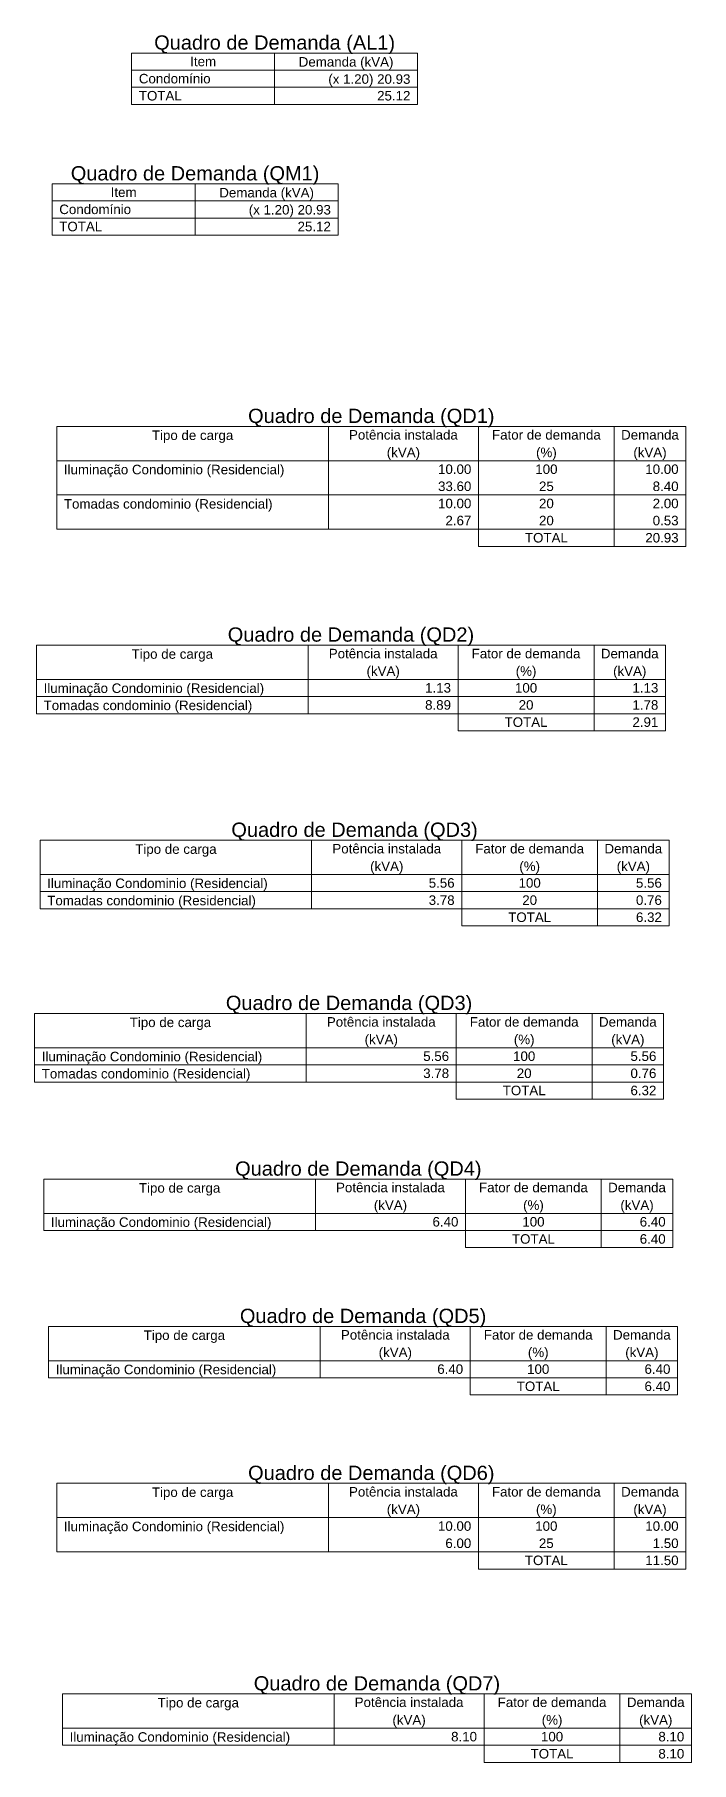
# Model space of a CAD drawing. Header units: millimetres. Extents: x -395 to 1008, y 9 to 692.
# Drawn here: x 86.88 to 94.18, y 66.55 to 85.76 of the extents above; entities that cross this region are included whole.
import ezdxf

# ---------------------------------------------------------------- set-up
doc = ezdxf.new("R2010")
doc.units = ezdxf.units.MM
doc.header["$LTSCALE"] = 0.1
doc.header["$MEASUREMENT"] = 0
doc.layers.add('.40 Interno parede', color=27, linetype='Continuous', lineweight=5)
doc.layers.add('Verde', color=7, linetype='Continuous', true_color=0x136734)
doc.styles.add('Arial', font='arial.ttf')

msp = doc.modelspace()

# ---------------------------------------------------------------- linework, layer by layer
at = {"layer": 'Verde', "color": 106, "lineweight": 9}
for p, q in [((87.955, 85.554), (91.132, 85.554)), ((87.955, 85.364), (87.955, 85.554)), ((89.544, 85.364), (89.544, 85.554)), ((91.132, 85.364), (91.132, 85.554)), ((87.955, 85.364), (91.132, 85.364)), ((87.955, 85.173), (87.955, 85.364)), ((89.544, 85.173), (89.544, 85.364)), ((91.132, 85.173), (91.132, 85.364)), ((87.955, 85.173), (91.132, 85.173)), ((87.955, 84.983), (87.955, 85.173)), ((89.544, 84.983), (89.544, 85.173)), ((91.132, 84.983), (91.132, 85.173)), ((87.955, 84.983), (91.132, 84.983)), ((87.072, 84.101), (90.249, 84.101)), ((87.072, 83.91), (87.072, 84.101)), ((88.66, 83.91), (88.66, 84.101)), ((90.249, 83.91), (90.249, 84.101)), ((87.072, 83.91), (90.249, 83.91)), ((87.072, 83.719), (87.072, 83.91)), ((88.66, 83.719), (88.66, 83.91)), ((90.249, 83.719), (90.249, 83.91)), ((87.072, 83.719), (90.249, 83.719)), ((87.072, 83.529), (87.072, 83.719)), ((88.66, 83.529), (88.66, 83.719)), ((90.249, 83.529), (90.249, 83.719)), ((87.072, 83.529), (90.249, 83.529)), ((87.123, 81.403), (94.112, 81.403)), ((87.123, 81.403), (87.123, 80.259)), ((90.141, 81.403), (90.141, 80.259)), ((91.809, 81.403), (91.809, 80.259)), ((93.318, 81.403), (93.318, 80.259)), ((94.112, 81.403), (94.112, 80.259)), ((87.123, 81.022), (94.112, 81.022)), ((87.123, 80.641), (94.112, 80.641)), ((87.123, 80.259), (94.112, 80.259)), ((91.809, 80.069), (91.809, 80.259)), ((93.318, 80.069), (93.318, 80.259)), ((94.112, 80.069), (94.112, 80.259)), ((91.809, 80.069), (94.112, 80.069)), ((86.897, 78.972), (93.887, 78.972)), ((86.897, 78.972), (86.897, 78.209)), ((89.916, 78.972), (89.916, 78.209)), ((91.584, 78.972), (91.584, 78.209)), ((93.093, 78.972), (93.093, 78.209)), ((93.887, 78.972), (93.887, 78.209)), ((86.897, 78.591), (93.887, 78.591)), ((86.897, 78.4), (93.887, 78.4)), ((86.897, 78.209), (93.887, 78.209)), ((91.584, 78.019), (91.584, 78.209)), ((93.093, 78.019), (93.093, 78.209)), ((93.887, 78.019), (93.887, 78.209)), ((91.584, 78.019), (93.887, 78.019)), ((86.937, 76.802), (93.927, 76.802)), ((86.937, 76.802), (86.937, 76.04)), ((89.955, 76.802), (89.955, 76.04)), ((91.623, 76.802), (91.623, 76.04)), ((93.132, 76.802), (93.132, 76.04)), ((93.927, 76.802), (93.927, 76.04)), ((86.937, 76.421), (93.927, 76.421)), ((86.937, 76.231), (93.927, 76.231)), ((86.937, 76.04), (93.927, 76.04)), ((91.623, 75.849), (91.623, 76.04)), ((93.132, 75.849), (93.132, 76.04)), ((93.927, 75.849), (93.927, 76.04)), ((91.623, 75.849), (93.927, 75.849)), ((86.876, 74.877), (93.866, 74.877)), ((86.876, 74.877), (86.876, 74.114)), ((89.894, 74.877), (89.894, 74.114)), ((91.562, 74.877), (91.562, 74.114)), ((93.071, 74.877), (93.071, 74.114)), ((93.866, 74.877), (93.866, 74.114)), ((86.876, 74.496), (93.866, 74.496)), ((86.876, 74.305), (93.866, 74.305)), ((86.876, 74.114), (93.866, 74.114)), ((91.562, 73.924), (91.562, 74.114)), ((93.071, 73.924), (93.071, 74.114)), ((93.866, 73.924), (93.866, 74.114)), ((91.562, 73.924), (93.866, 73.924)), ((86.979, 73.035), (93.968, 73.035)), ((86.979, 73.035), (86.979, 72.463)), ((89.997, 73.035), (89.997, 72.463)), ((91.665, 73.035), (91.665, 72.463)), ((93.174, 73.035), (93.174, 72.463)), ((93.968, 73.035), (93.968, 72.463)), ((86.979, 72.654), (93.968, 72.654)), ((86.979, 72.463), (93.968, 72.463)), ((91.665, 72.273), (91.665, 72.463)), ((93.174, 72.273), (93.174, 72.463)), ((93.968, 72.273), (93.968, 72.463)), ((91.665, 72.273), (93.968, 72.273)), ((87.032, 71.398), (94.022, 71.398)), ((87.032, 71.398), (87.032, 70.826)), ((90.05, 71.398), (90.05, 70.826)), ((91.718, 71.398), (91.718, 70.826)), ((93.227, 71.398), (93.227, 70.826)), ((94.022, 71.398), (94.022, 70.826)), ((87.032, 71.016), (94.022, 71.016)), ((87.032, 70.826), (94.022, 70.826)), ((91.718, 70.635), (91.718, 70.826)), ((93.227, 70.635), (93.227, 70.826)), ((94.022, 70.635), (94.022, 70.826)), ((91.718, 70.635), (94.022, 70.635)), ((87.123, 69.653), (94.112, 69.653)), ((87.123, 69.653), (87.123, 68.89)), ((90.141, 69.653), (90.141, 68.89)), ((91.809, 69.653), (91.809, 68.89)), ((93.318, 69.653), (93.318, 68.89)), ((94.112, 69.653), (94.112, 68.89)), ((87.123, 69.271), (94.112, 69.271)), ((87.123, 68.89), (94.112, 68.89)), ((91.809, 68.7), (91.809, 68.89)), ((93.318, 68.7), (93.318, 68.89)), ((94.112, 68.7), (94.112, 68.89)), ((91.809, 68.7), (94.112, 68.7)), ((87.186, 67.312), (94.176, 67.312)), ((87.186, 67.312), (87.186, 66.74)), ((90.204, 67.312), (90.204, 66.74)), ((91.872, 67.312), (91.872, 66.74)), ((93.381, 67.312), (93.381, 66.74)), ((94.176, 67.312), (94.176, 66.74)), ((87.186, 66.931), (94.176, 66.931)), ((87.186, 66.74), (94.176, 66.74)), ((91.872, 66.55), (91.872, 66.74)), ((93.381, 66.55), (93.381, 66.74)), ((94.176, 66.55), (94.176, 66.74)), ((91.872, 66.55), (94.176, 66.55))]:
    msp.add_line(p, q, dxfattribs=at)

# ---------------------------------------------------------------- texts
at = {"layer": '.40 Interno parede', "color": 27, "line_spacing_factor": 0.9, "style": 'Arial'}
for s, insert, char_height, width, attachment_point in [('Quadro de Demanda (AL1)', (89.544, 85.544), 0.15885, 5.3075, 8), ('Item', (88.75, 85.406), 0.1059, 0.564, 8), ('Demanda (kVA)', (90.338, 85.371), 0.1059, 2.06299, 8), ('Condomínio', (88.035, 85.215), 0.1059, 1.56371, 7), ('(x 1.20) 20.93', (91.053, 85.18), 0.1059, 1.78942, 9), ('TOTAL', (88.035, 85.025), 0.1059, 0.93457, 7), ('25.12', (91.053, 85.025), 0.1059, 0.72571, 9), ('Quadro de Demanda (QM1)', (88.66, 84.09), 0.15885, 5.47809, 8), ('Item', (87.866, 83.952), 0.1059, 0.564, 8), ('Demanda (kVA)', (89.455, 83.917), 0.1059, 2.06299, 8), ('Condomínio', (87.151, 83.762), 0.1059, 1.56371, 7), ('(x 1.20) 20.93', (90.169, 83.727), 0.1059, 1.78942, 9), ('TOTAL', (87.151, 83.571), 0.1059, 0.93457, 7), ('25.12', (90.169, 83.571), 0.1059, 0.72571, 9), ('Quadro de Demanda (QD1)', (90.618, 81.393), 0.15885, 5.42932, 8), ('Tipo de carga', (88.632, 81.22), 0.1059, 1.77328, 8), ('Potência instalada', (90.975, 81.255), 0.1059, 2.36999, 8), ('Fator de demanda', (92.564, 81.255), 0.1059, 2.36984, 8), ('Demanda', (93.715, 81.255), 0.1059, 1.25742, 8), ('(kVA)', (90.975, 81.029), 0.1059, 0.725, 8), ('(%)', (92.564, 81.029), 0.1059, 0.451, 8), ('(kVA)', (93.715, 81.029), 0.1059, 0.725, 8), ('Iluminação Condominio (Residencial)', (87.202, 80.838), 0.1059, 4.80341, 7), ('10.00', (91.73, 80.873), 0.1059, 0.72571, 9), ('100', (92.564, 80.873), 0.1059, 0.48385, 8), ('10.00', (94.033, 80.873), 0.1059, 0.72571, 9), ('33.60', (91.73, 80.683), 0.1059, 0.72571, 9), ('25', (92.564, 80.683), 0.1059, 0.32257, 8), ('8.40', (94.033, 80.683), 0.1059, 0.56442, 9), ('Tomadas condominio (Residencial)', (87.202, 80.457), 0.1059, 4.54541, 7), ('10.00', (91.73, 80.492), 0.1059, 0.72571, 9), ('20', (92.564, 80.492), 0.1059, 0.32257, 8), ('2.00', (94.033, 80.492), 0.1059, 0.56442, 9), ('2.67', (91.73, 80.302), 0.1059, 0.56442, 9), ('20', (92.564, 80.302), 0.1059, 0.32257, 8), ('0.53', (94.033, 80.302), 0.1059, 0.56442, 9), ('TOTAL', (92.564, 80.111), 0.1059, 0.93457, 8), ('20.93', (94.033, 80.111), 0.1059, 0.72571, 9), ('Quadro de Demanda (QD2)', (90.392, 78.962), 0.15885, 5.42932, 8), ('Tipo de carga', (88.407, 78.788), 0.1059, 1.77328, 8), ('Potência instalada', (90.75, 78.823), 0.1059, 2.36999, 8), ('Fator de demanda', (92.338, 78.823), 0.1059, 2.36984, 8), ('Demanda', (93.49, 78.823), 0.1059, 1.25742, 8), ('(kVA)', (90.75, 78.598), 0.1059, 0.725, 8), ('(%)', (92.338, 78.598), 0.1059, 0.451, 8), ('(kVA)', (93.49, 78.598), 0.1059, 0.725, 8), ('Iluminação Condominio (Residencial)', (86.977, 78.407), 0.1059, 4.80341, 7), ('1.13', (91.504, 78.442), 0.1059, 0.56442, 9), ('100', (92.338, 78.442), 0.1059, 0.48385, 8), ('1.13', (93.808, 78.442), 0.1059, 0.56442, 9), ('Tomadas condominio (Residencial)', (86.977, 78.217), 0.1059, 4.54541, 7), ('8.89', (91.504, 78.252), 0.1059, 0.56442, 9), ('20', (92.338, 78.252), 0.1059, 0.32257, 8), ('1.78', (93.808, 78.252), 0.1059, 0.56442, 9), ('TOTAL', (92.338, 78.061), 0.1059, 0.93457, 8), ('2.91', (93.808, 78.061), 0.1059, 0.56442, 9), ('Quadro de Demanda (QD3)', (90.432, 76.792), 0.15885, 5.42932, 8), ('Tipo de carga', (88.447, 76.619), 0.1059, 1.77328, 8), ('Potência instalada', (90.79, 76.654), 0.1059, 2.36999, 8), ('Fator de demanda', (92.378, 76.654), 0.1059, 2.36984, 8), ('Demanda', (93.53, 76.654), 0.1059, 1.25742, 8), ('(kVA)', (90.79, 76.428), 0.1059, 0.725, 8), ('(%)', (92.378, 76.428), 0.1059, 0.451, 8), ('(kVA)', (93.53, 76.428), 0.1059, 0.725, 8), ('Iluminação Condominio (Residencial)', (87.017, 76.238), 0.1059, 4.80341, 7), ('5.56', (91.544, 76.273), 0.1059, 0.56442, 9), ('100', (92.378, 76.273), 0.1059, 0.48385, 8), ('5.56', (93.847, 76.273), 0.1059, 0.56442, 9), ('Tomadas condominio (Residencial)', (87.017, 76.047), 0.1059, 4.54541, 7), ('3.78', (91.544, 76.082), 0.1059, 0.56442, 9), ('20', (92.378, 76.082), 0.1059, 0.32257, 8), ('0.76', (93.847, 76.082), 0.1059, 0.56442, 9), ('TOTAL', (92.378, 75.892), 0.1059, 0.93457, 8), ('6.32', (93.847, 75.892), 0.1059, 0.56442, 9), ('Quadro de Demanda (QD3)', (90.371, 74.867), 0.15885, 5.42932, 8), ('Tipo de carga', (88.386, 74.693), 0.1059, 1.77328, 8), ('Potência instalada', (90.729, 74.728), 0.1059, 2.36999, 8), ('Fator de demanda', (92.317, 74.728), 0.1059, 2.36984, 8), ('Demanda', (93.469, 74.728), 0.1059, 1.25742, 8), ('(kVA)', (90.729, 74.503), 0.1059, 0.725, 8), ('(%)', (92.317, 74.503), 0.1059, 0.451, 8), ('(kVA)', (93.469, 74.503), 0.1059, 0.725, 8), ('Iluminação Condominio (Residencial)', (86.956, 74.312), 0.1059, 4.80341, 7), ('5.56', (91.483, 74.347), 0.1059, 0.56442, 9), ('100', (92.317, 74.347), 0.1059, 0.48385, 8), ('5.56', (93.786, 74.347), 0.1059, 0.56442, 9), ('Tomadas condominio (Residencial)', (86.956, 74.122), 0.1059, 4.54541, 7), ('3.78', (91.483, 74.157), 0.1059, 0.56442, 9), ('20', (92.317, 74.157), 0.1059, 0.32257, 8), ('0.76', (93.786, 74.157), 0.1059, 0.56442, 9), ('TOTAL', (92.317, 73.966), 0.1059, 0.93457, 8), ('6.32', (93.786, 73.966), 0.1059, 0.56442, 9), ('Quadro de Demanda (QD4)', (90.474, 73.025), 0.15885, 5.42932, 8), ('Potência instalada', (90.831, 72.887), 0.1059, 2.36999, 8), ('Fator de demanda', (92.42, 72.887), 0.1059, 2.36984, 8), ('Demanda', (93.571, 72.887), 0.1059, 1.25742, 8), ('Tipo de carga', (88.488, 72.852), 0.1059, 1.77328, 8), ('Iluminação Condominio (Residencial)', (87.058, 72.471), 0.1059, 4.80341, 7), ('(kVA)', (90.831, 72.661), 0.1059, 0.725, 8), ('6.40', (91.586, 72.506), 0.1059, 0.56442, 9), ('100', (92.42, 72.506), 0.1059, 0.48385, 8), ('(%)', (92.42, 72.661), 0.1059, 0.451, 8), ('(kVA)', (93.571, 72.661), 0.1059, 0.725, 8), ('6.40', (93.889, 72.506), 0.1059, 0.56442, 9), ('TOTAL', (92.42, 72.315), 0.1059, 0.93457, 8), ('6.40', (93.889, 72.315), 0.1059, 0.56442, 9), ('Quadro de Demanda (QD5)', (90.527, 71.387), 0.15885, 5.42932, 8), ('Tipo de carga', (88.541, 71.214), 0.1059, 1.77328, 8), ('Potência instalada', (90.885, 71.249), 0.1059, 2.36999, 8), ('Fator de demanda', (92.473, 71.249), 0.1059, 2.36984, 8), ('Demanda', (93.625, 71.249), 0.1059, 1.25742, 8), ('(kVA)', (90.885, 71.024), 0.1059, 0.725, 8), ('(%)', (92.473, 71.024), 0.1059, 0.451, 8), ('(kVA)', (93.625, 71.024), 0.1059, 0.725, 8), ('Iluminação Condominio (Residencial)', (87.112, 70.833), 0.1059, 4.80341, 7), ('6.40', (91.639, 70.868), 0.1059, 0.56442, 9), ('100', (92.473, 70.868), 0.1059, 0.48385, 8), ('6.40', (93.942, 70.868), 0.1059, 0.56442, 9), ('TOTAL', (92.473, 70.677), 0.1059, 0.93457, 8), ('6.40', (93.942, 70.677), 0.1059, 0.56442, 9), ('Quadro de Demanda (QD6)', (90.618, 69.642), 0.15885, 5.42932, 8), ('Tipo de carga', (88.632, 69.469), 0.1059, 1.77328, 8), ('Potência instalada', (90.975, 69.504), 0.1059, 2.36999, 8), ('Fator de demanda', (92.563, 69.504), 0.1059, 2.36984, 8), ('Demanda', (93.715, 69.504), 0.1059, 1.25742, 8), ('(kVA)', (90.975, 69.279), 0.1059, 0.725, 8), ('(%)', (92.563, 69.279), 0.1059, 0.451, 8), ('(kVA)', (93.715, 69.279), 0.1059, 0.725, 8), ('Iluminação Condominio (Residencial)', (87.202, 69.088), 0.1059, 4.80341, 7), ('10.00', (91.729, 69.123), 0.1059, 0.72571, 9), ('100', (92.563, 69.123), 0.1059, 0.48385, 8), ('10.00', (94.033, 69.123), 0.1059, 0.72571, 9), ('6.00', (91.729, 68.932), 0.1059, 0.56442, 9), ('25', (92.563, 68.932), 0.1059, 0.32257, 8), ('1.50', (94.033, 68.932), 0.1059, 0.56442, 9), ('TOTAL', (92.563, 68.742), 0.1059, 0.93457, 8), ('11.50', (94.033, 68.742), 0.1059, 0.72571, 9), ('Quadro de Demanda (QD7)', (90.681, 67.302), 0.15885, 5.42932, 8), ('Tipo de carga', (88.695, 67.129), 0.1059, 1.77328, 8), ('Potência instalada', (91.038, 67.164), 0.1059, 2.36999, 8), ('Fator de demanda', (92.627, 67.164), 0.1059, 2.36984, 8), ('Demanda', (93.779, 67.164), 0.1059, 1.25742, 8), ('(kVA)', (91.038, 66.938), 0.1059, 0.725, 8), ('(%)', (92.627, 66.938), 0.1059, 0.451, 8), ('(kVA)', (93.779, 66.938), 0.1059, 0.725, 8), ('Iluminação Condominio (Residencial)', (87.266, 66.747), 0.1059, 4.80341, 7), ('8.10', (91.793, 66.782), 0.1059, 0.56442, 9), ('100', (92.627, 66.782), 0.1059, 0.48385, 8), ('8.10', (94.096, 66.782), 0.1059, 0.56442, 9), ('TOTAL', (92.627, 66.592), 0.1059, 0.93457, 8), ('8.10', (94.096, 66.592), 0.1059, 0.56442, 9)]:
    msp.add_mtext(s, dxfattribs=dict(at, insert=insert, char_height=char_height, width=width, attachment_point=attachment_point))

doc.saveas('drawing.dxf')
